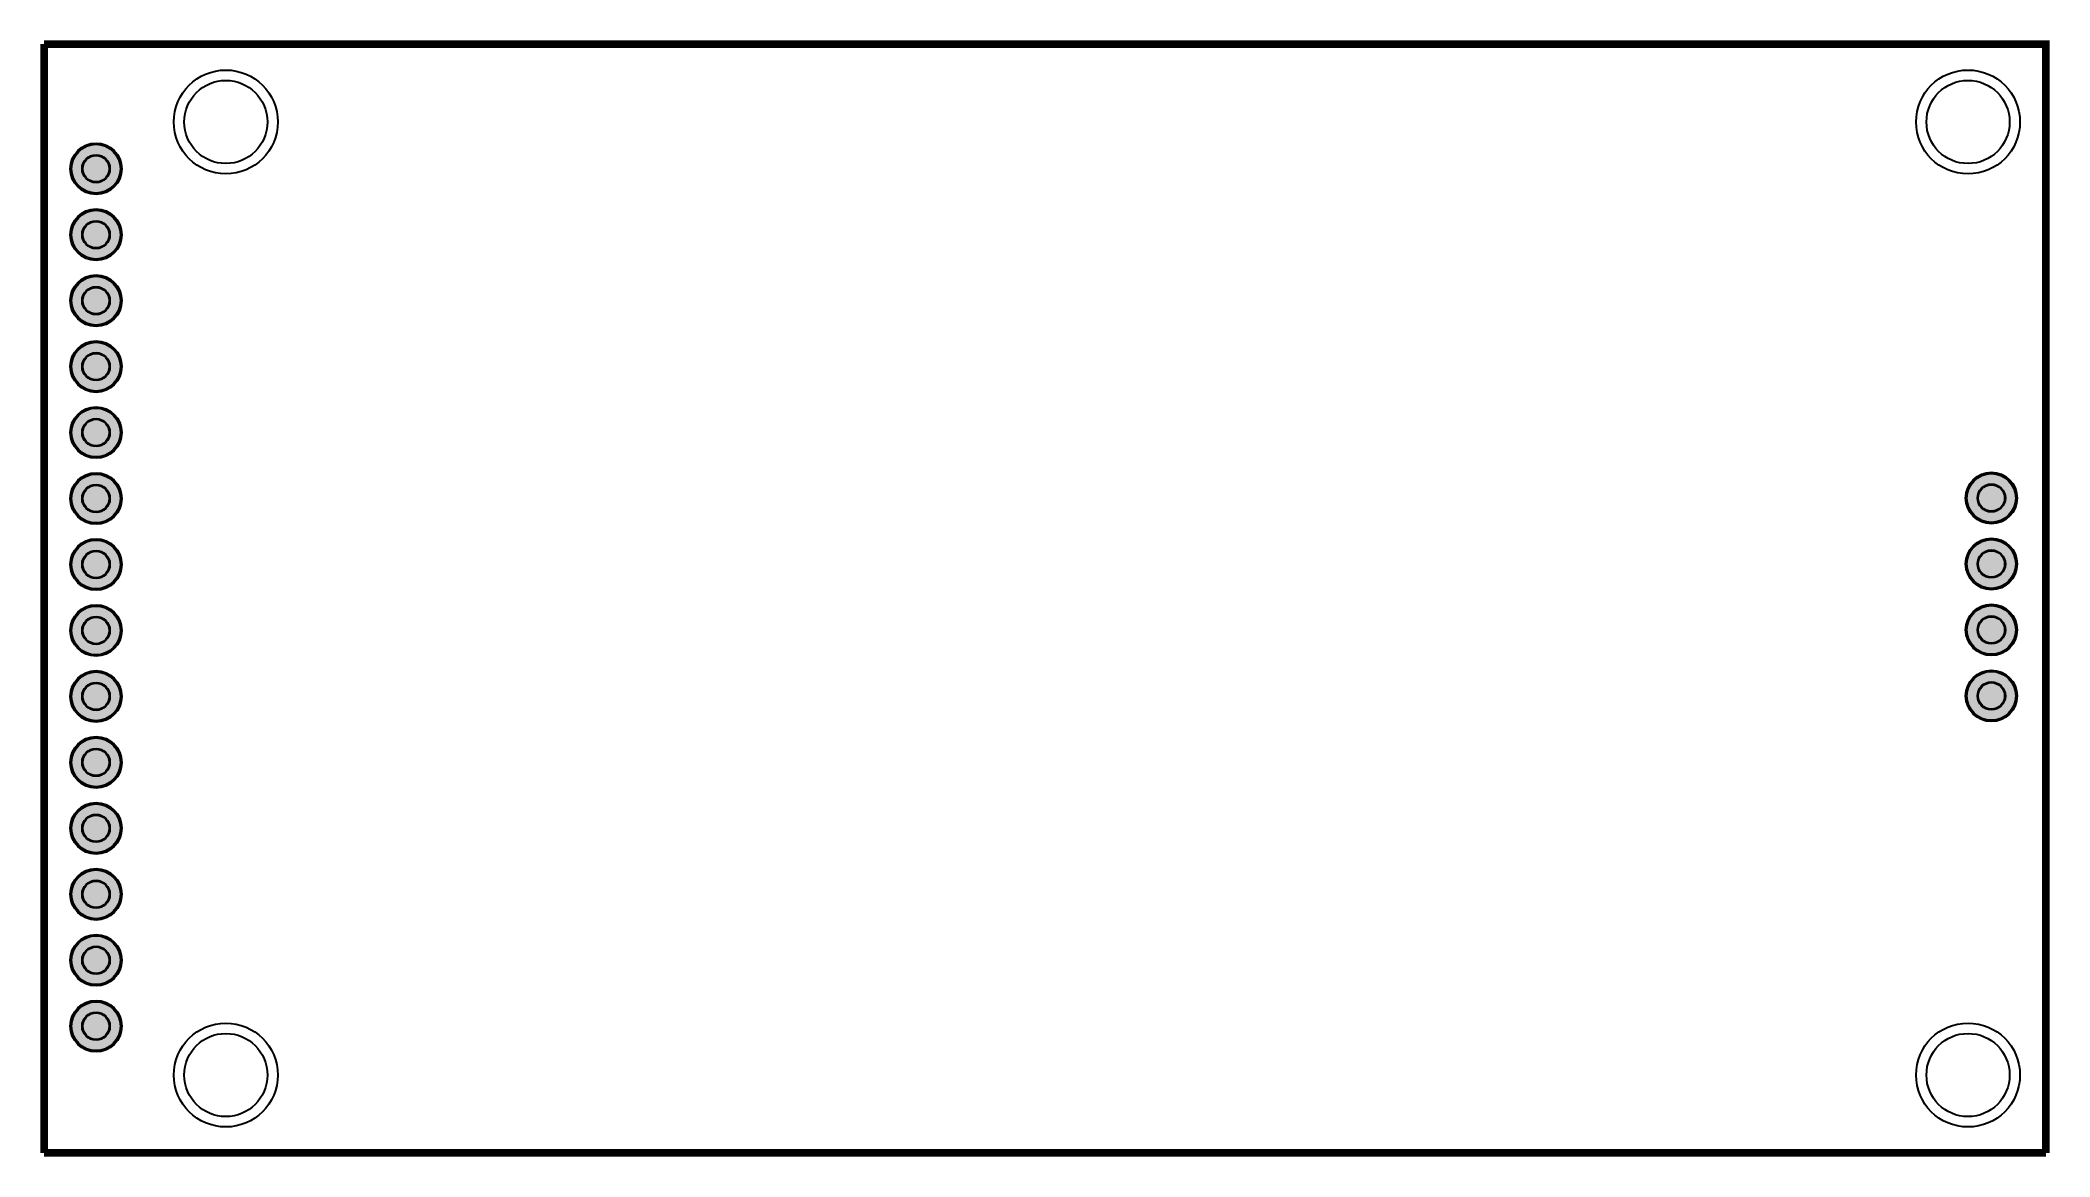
# Model space of a CAD drawing. Header units: millimetres. Extents: x -2.1 to 75.3, y -40.9 to 2.1.
import ezdxf

# ---------------------------------------------------------------- set-up
doc = ezdxf.new("R2010")
doc.units = ezdxf.units.MM
for name, color, linetype, true_color in [('BottomSolderLayer', 7, 'Continuous', 0xaa00ff), ('Hole', 7, 'Continuous', 0x000000), ('Multi-Layer', 7, 'Continuous', 0xc0c0c0), ('TopSilkLayer', 7, 'Continuous', 0xffff00), ('TopSolderLayer', 7, 'Continuous', 0x800080)]:
    doc.layers.add(name, color=color, linetype=linetype, true_color=true_color)

msp = doc.modelspace()

# ---------------------------------------------------------------- hatches: boundary and pattern name
at = {"layer": 'BottomSolderLayer'}
for points in [[(-0.991, -2.8, 1), (0.991, -2.8, 1)], [(-0.991, -5.34, 1), (0.991, -5.34, 1)], [(-0.991, -7.88, 1), (0.991, -7.88, 1)], [(-0.991, -10.42, 1), (0.991, -10.42, 1)], [(-0.991, -12.96, 1), (0.991, -12.96, 1)], [(-0.991, -15.5, 1), (0.991, -15.5, 1)], [(72.009, -15.48, 1), (73.991, -15.48, 1)], [(-0.991, -18.04, 1), (0.991, -18.04, 1)], [(72.009, -18.02, 1), (73.991, -18.02, 1)], [(-0.991, -20.58, 1), (0.991, -20.58, 1)], [(72.009, -20.56, 1), (73.991, -20.56, 1)], [(-0.991, -23.12, 1), (0.991, -23.12, 1)], [(72.009, -23.1, 1), (73.991, -23.1, 1)], [(-0.991, -25.66, 1), (0.991, -25.66, 1)], [(-0.991, -28.2, 1), (0.991, -28.2, 1)], [(-0.991, -30.74, 1), (0.991, -30.74, 1)], [(-0.991, -33.28, 1), (0.991, -33.28, 1)], [(-0.991, -35.82, 1), (0.991, -35.82, 1)]]:
    msp.add_hatch(color=256, dxfattribs=at).paths.add_polyline_path(points)
at = {"layer": 'TopSolderLayer'}
for points in [[(-0.991, -2.8, 1), (0.991, -2.8, 1)], [(-0.991, -5.34, 1), (0.991, -5.34, 1)], [(-0.991, -7.88, 1), (0.991, -7.88, 1)], [(-0.991, -10.42, 1), (0.991, -10.42, 1)], [(-0.991, -12.96, 1), (0.991, -12.96, 1)], [(-0.991, -15.5, 1), (0.991, -15.5, 1)], [(72.009, -15.48, 1), (73.991, -15.48, 1)], [(-0.991, -18.04, 1), (0.991, -18.04, 1)], [(72.009, -18.02, 1), (73.991, -18.02, 1)], [(-0.991, -20.58, 1), (0.991, -20.58, 1)], [(72.009, -20.56, 1), (73.991, -20.56, 1)], [(-0.991, -23.12, 1), (0.991, -23.12, 1)], [(72.009, -23.1, 1), (73.991, -23.1, 1)], [(-0.991, -25.66, 1), (0.991, -25.66, 1)], [(-0.991, -28.2, 1), (0.991, -28.2, 1)], [(-0.991, -30.74, 1), (0.991, -30.74, 1)], [(-0.991, -33.28, 1), (0.991, -33.28, 1)], [(-0.991, -35.82, 1), (0.991, -35.82, 1)]]:
    msp.add_hatch(color=256, dxfattribs=at).paths.add_polyline_path(points)

# ---------------------------------------------------------------- linework, layer by layer
at = {"layer": 'BottomSolderLayer'}
for centre, radius in [((0, -2.8), 0.991), ((0, -2.8), 0.538), ((0, -5.34), 0.991), ((0, -5.34), 0.538), ((0, -7.88), 0.991), ((0, -7.88), 0.538), ((0, -10.42), 0.991), ((0, -10.42), 0.538), ((0, -12.96), 0.991), ((0, -12.96), 0.538), ((0, -15.5), 0.991), ((73, -15.48), 0.991), ((0, -15.5), 0.538), ((73, -15.48), 0.538), ((0, -18.04), 0.991), ((0, -18.04), 0.538), ((73, -18.02), 0.991), ((73, -18.02), 0.538), ((0, -20.58), 0.991), ((0, -20.58), 0.538), ((73, -20.56), 0.991), ((73, -20.56), 0.538), ((0, -23.12), 0.991), ((73, -23.1), 0.991), ((0, -23.12), 0.538), ((73, -23.1), 0.538), ((0, -25.66), 0.991), ((0, -25.66), 0.538), ((0, -28.2), 0.991), ((0, -28.2), 0.538), ((0, -30.74), 0.991), ((0, -30.74), 0.538), ((0, -33.28), 0.991), ((0, -33.28), 0.538), ((0, -35.82), 0.991), ((0, -35.82), 0.538)]:
    msp.add_circle(centre, radius, dxfattribs=at)
at = {"layer": 'Hole'}
for centre in [(5, -1), (72.1, -1), (5, -37.7), (72.1, -37.7)]:
    msp.add_circle(centre, 1.6, dxfattribs=at)
at = {"layer": 'Multi-Layer'}
for centre, radius in [((5, -1), 2), ((72.1, -1), 2), ((0, -2.8), 0.94), ((0, -2.8), 0.51), ((0, -5.34), 0.94), ((0, -5.34), 0.51), ((0, -7.88), 0.94), ((0, -7.88), 0.51), ((0, -10.42), 0.94), ((0, -10.42), 0.51), ((0, -12.96), 0.94), ((0, -12.96), 0.51), ((0, -15.5), 0.94), ((73, -15.48), 0.94), ((0, -15.5), 0.51), ((73, -15.48), 0.51), ((0, -18.04), 0.94), ((0, -18.04), 0.51), ((73, -18.02), 0.94), ((73, -18.02), 0.51), ((0, -20.58), 0.94), ((0, -20.58), 0.51), ((73, -20.56), 0.94), ((73, -20.56), 0.51), ((0, -23.12), 0.94), ((73, -23.1), 0.94), ((0, -23.12), 0.51), ((73, -23.1), 0.51), ((0, -25.66), 0.94), ((0, -25.66), 0.51), ((0, -28.2), 0.94), ((0, -28.2), 0.51), ((0, -30.74), 0.94), ((0, -30.74), 0.51), ((0, -33.28), 0.94), ((0, -33.28), 0.51), ((0, -35.82), 0.94), ((0, -35.82), 0.51), ((5, -37.7), 2), ((72.1, -37.7), 2)]:
    msp.add_circle(centre, radius, dxfattribs=at)
at = {"layer": 'TopSilkLayer', "const_width": 0.3}
for points in [[(75.1, -40.7), (75.1, 2), (-2, 2)], [(-2, -40.7), (-2, 2)], [(-2, -40.7), (75.1, -40.7)]]:
    msp.add_lwpolyline(points, dxfattribs=at)
at = {"layer": 'TopSolderLayer'}
for centre, radius in [((0, -2.8), 0.991), ((0, -2.8), 0.538), ((0, -5.34), 0.991), ((0, -5.34), 0.538), ((0, -7.88), 0.991), ((0, -7.88), 0.538), ((0, -10.42), 0.991), ((0, -10.42), 0.538), ((0, -12.96), 0.991), ((0, -12.96), 0.538), ((0, -15.5), 0.991), ((73, -15.48), 0.991), ((0, -15.5), 0.538), ((73, -15.48), 0.538), ((0, -18.04), 0.991), ((0, -18.04), 0.538), ((73, -18.02), 0.991), ((73, -18.02), 0.538), ((0, -20.58), 0.991), ((0, -20.58), 0.538), ((73, -20.56), 0.991), ((73, -20.56), 0.538), ((0, -23.12), 0.991), ((73, -23.1), 0.991), ((0, -23.12), 0.538), ((73, -23.1), 0.538), ((0, -25.66), 0.991), ((0, -25.66), 0.538), ((0, -28.2), 0.991), ((0, -28.2), 0.538), ((0, -30.74), 0.991), ((0, -30.74), 0.538), ((0, -33.28), 0.991), ((0, -33.28), 0.538), ((0, -35.82), 0.991), ((0, -35.82), 0.538)]:
    msp.add_circle(centre, radius, dxfattribs=at)

doc.saveas('drawing.dxf')
